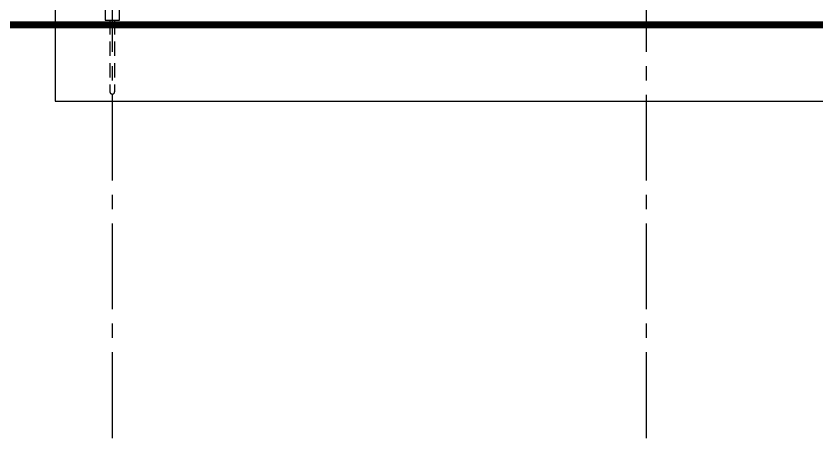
# Model space of a CAD drawing. Header units: inches. Extents: x 24000 to 28048, y 0 to 3165.
# Drawn here: x 26199.6 to 26535.6, y 632.2 to 813 of the extents above; entities that cross this region are included whole.
import ezdxf

# ---------------------------------------------------------------- set-up
doc = ezdxf.new("R2010")
doc.units = ezdxf.units.IN
doc.header["$LTSCALE"] = 48
doc.header["$MEASUREMENT"] = 0
for name, pattern in [('CENTER2', [1.125, 0.75, -0.125, 0.125, -0.125]), ('HIDDEN', [0.375, 0.25, -0.125]), ('HIDDEN2', [0.1875, 0.125, -0.0625]), ('PHANTOM2', [1.25, 0.625, -0.125, 0.125, -0.125, 0.125, -0.125])]:
    doc.linetypes.add(name, pattern=pattern)
for name, color, linetype in [('_0_Objects', 8, 'Continuous'), ('A-Flor-Ovhd', 8, 'HIDDEN2'), ('A-Grid(3-32)', 8, 'CENTER2'), ('A-Roof-Below', 8, 'Continuous'), ('A-Site-Property', 8, 'PHANTOM2')]:
    doc.layers.add(name, color=color, linetype=linetype)

# ---------------------------------------------------------------- blocks, each defined once
blk = doc.blocks.new('4TH FLOOR CORE & SHELL')
at = {"layer": 'A-Roof-Below'}
blk.add_lwpolyline([(4200.5, -15224.75), (4200.5, -15264.75), (4696.5, -15264.75), (4696.5, -15224.75)], dxfattribs=at)
blk = doc.blocks.new('4TH FLOOR - STRUCTURAL GRID')
at = {"layer": 'A-Grid(3-32)'}
for p, q in [((4224.5, -13426.01), (4224.5, -15409.77)), ((4448.5, -13426.01), (4448.5, -15409.77))]:
    blk.add_line(p, q, dxfattribs=at)
blk = doc.blocks.new('BANNER PLAN')
for p, q in [((-1, -6), (-1, -36)), ((1, -6), (1, -36))]:
    blk.add_line(p, q)
blk.add_lwpolyline([(-3, -6), (3, -6), (3, 0), (-3, 0)], close=True)
blk.add_arc((0, -36), 1, 180, 0)

msp = doc.modelspace()

# ---------------------------------------------------------------- linework, layer by layer
at = {"layer": 'A-Site-Property', "const_width": 3}
msp.add_lwpolyline([(24860, 809.26, 0.000391), (24716, 809.14, 0.00127), (24248, 807.22), (24248, 1672.12), (24248, 2571.99), (27651.75, 1937.56, 0.002707), (27800, 1910.76), (27800, 809.26), (24860, 809.26)], format="xyb", dxfattribs=at)

# ---------------------------------------------------------------- block references
at = {"layer": '_0_Objects', "linetype": 'HIDDEN'}
msp.add_blockref('4TH FLOOR - STRUCTURAL GRID', (22015.5, 16042.01), dxfattribs=at)
at = {"layer": '_0_Objects'}
msp.add_blockref('4TH FLOOR CORE & SHELL', (22015.5, 16042.01), dxfattribs=at)
at = {"layer": 'A-Flor-Ovhd'}
msp.add_blockref('BANNER PLAN', (26240, 817.26), dxfattribs=at)

doc.saveas('drawing.dxf')
